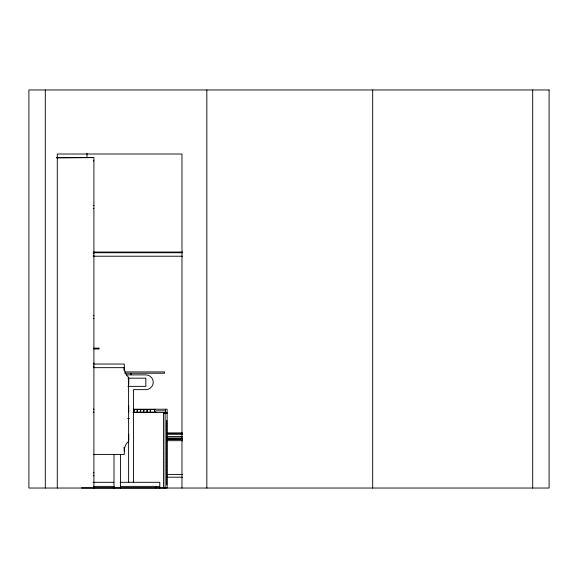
<?xml version="1.0" encoding="UTF-8"?>
<svg xmlns="http://www.w3.org/2000/svg" width="578" height="578" viewBox="0 0 578 578"><rect width="100%" height="100%" fill="white"/><g stroke="black" fill="none" stroke-linecap="round" stroke-linejoin="round"><path stroke-width="0.87" d="M133.662 412.165L133.923 409.542M154.918 409.217L154.507 412.49L156.262 410.85L165.481 410.85M127.622 418.624L129.414 418.616M56.695 157.584L93.911 157.584L93.911 488.034M56.738 157.917L93.253 157.584M93.253 160.857L93.911 160.857M93.253 205.465L93.911 205.465M93.253 208.42L93.911 208.42M93.325 252.059L182.569 252.059M93.325 252.738L182.569 252.738M93.253 253.027L93.911 253.027M93.253 255.975L93.911 255.975M93.325 256.22L182.569 256.22M93.253 315.675L93.911 315.675M93.253 318.623L93.911 318.623M93.744 348.144L99.113 348.144L99.113 348.968L93.744 348.968M93.253 363.23L93.911 363.23M93.687 364.053L124.321 364.053L124.321 367.659A12.384 12.384 0 0 0 128.591 377.333L128.627 482.298M93.253 366.185L93.911 366.185M93.687 367.659L124.321 367.659M124.826 371.921L164.542 371.921L164.542 373.236L124.826 373.236M126.582 374.876L145.851 374.876A7.377 7.377 0 0 1 153.228 382.253A7.377 7.377 0 0 1 145.851 389.637L133.547 389.637L133.547 482.298M127.897 378.156L145.851 378.156L145.851 386.357L127.897 386.357M93.253 409.152L93.911 409.152M133.251 409.217L167.121 409.217L167.121 487.933L81.476 487.933M93.253 412.107L93.911 412.107M132.868 412.49L167.121 412.49M163.48 413.313L167.121 413.313M167.078 434.295L182.431 434.295M167.078 436.513L182.431 436.513M167.078 438.008L182.431 438.008M167.078 438.413L182.431 438.413M167.078 438.767L182.431 438.767M167.078 439.432L182.431 439.432M167.078 440.682L182.431 440.682M128.591 441.296A12.384 12.384 0 0 0 124.321 450.97L123.995 447.386M93.687 454.416L124.321 454.416L124.321 450.97M93.253 472.782L93.911 472.782M166.717 474.422L182.496 474.422M93.253 475.737L93.911 475.737M166.327 477.211L182.569 477.211M93.044 482.298L113.787 482.298M120.101 482.298L159.788 482.298L159.788 488.034M93.513 486.394L114.242 486.394M120.549 486.394L159.788 486.394M532.699 89.966L532.699 488.034M372.687 89.966L372.687 488.034M206.845 89.966L206.845 488.034M181.983 488.034L181.983 154.008L57.28 154.008L57.28 488.034M166.796 420.329L166.796 423.284M166.796 423.609L166.796 426.564M166.796 426.889L166.796 429.844M166.796 430.169L166.796 433.124M166.796 433.449L166.796 436.404M166.796 436.73L166.796 439.685M166.796 440.01L166.796 442.965M166.796 443.29L166.796 446.245M166.796 446.57L166.796 449.518M166.796 449.85L166.796 452.798M166.796 453.13L166.796 456.078M166.796 456.41L166.796 459.358M166.796 459.691L166.796 462.638M166.796 462.971L166.796 465.919M166.796 466.251L166.796 469.199M166.796 469.524L166.796 472.479M166.796 472.811L166.796 475.759M166.796 476.091L166.796 479.039M166.796 479.372L166.796 482.319M166.796 482.652L166.796 484.978M165.481 409.217L165.481 412.49M165.12 413.313L165.12 487.933M163.48 412.49L163.48 487.933M155.692 486.394L155.692 488.034M131.09 373.236L131.09 374.876M128.749 377.831L128.749 384.392M128.749 406.038L128.749 412.598M128.749 434.244L128.749 440.804M123.995 367.659L123.995 370.346M120.549 454.416L120.549 488.034M113.989 454.416L113.989 488.034M87.018 153.242L87.018 157.729M45.301 89.966L45.301 488.034M134.255 409.542L133.995 412.165L136.943 412.165L137.203 409.542L134.255 409.542M137.535 409.542L137.275 412.165L140.223 412.165L140.483 409.542L137.535 409.542M140.815 409.542L140.548 412.165L143.503 412.165L143.763 409.542L140.815 409.542M144.095 409.542L143.828 412.165L146.783 412.165L147.043 409.542L144.095 409.542M147.376 409.542L147.108 412.165L150.063 412.165L150.323 409.542L147.376 409.542M150.656 409.542L150.388 412.165L154.225 412.165L154.55 409.542L150.656 409.542M549.1 89.966L28.9 89.966L28.9 488.034L549.1 488.034L549.1 89.966M182.431 433.16L167.078 433.16L182.431 433.182"/></g></svg>
